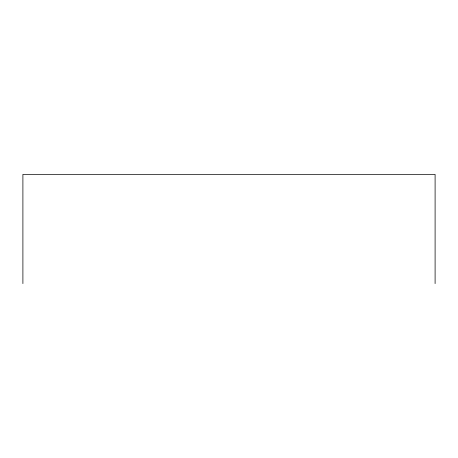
<?xml version="1.0" encoding="UTF-8"?>
<svg xmlns="http://www.w3.org/2000/svg" width="458" height="458" viewBox="0 0 458 458"><rect width="100%" height="100%" fill="white"/><g stroke="black" fill="none" stroke-linecap="round" stroke-linejoin="round"><path stroke-width="0.69" d="M435.1 283.605L435.1 174.395L22.9 174.395L22.9 283.605"/></g></svg>
